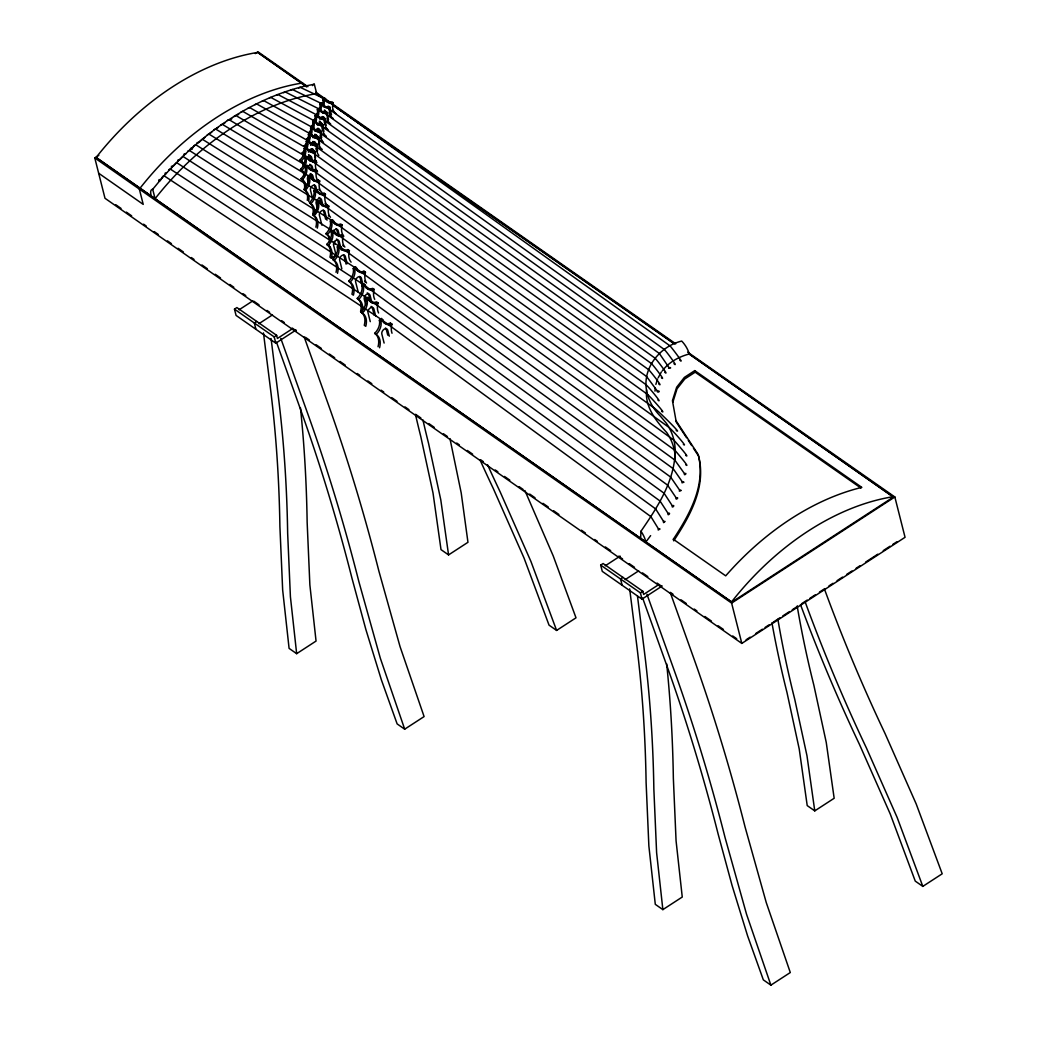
<?xml version="1.0" encoding="UTF-8"?>
<svg xmlns="http://www.w3.org/2000/svg" width="1037" height="1037" viewBox="0 0 1037 1037"><rect width="100%" height="100%" fill="white"/><g stroke="black" fill="none" stroke-linecap="round" stroke-linejoin="round"><path stroke-width="1.5" d="M675.126 460.622L675.204 457.187A114.005 73.134 -16.7 0 0 666.713 432.507C655.928 420.905 644.69 406.685 646.595 389.847M640.62 538.06L640.983 531.229C657.808 506.704 675.748 479.522 675.126 448.58A116.442 74.69 -16.7 0 0 666.467 423.368L660.465 416.239A117.012 71.786 -11.8 0 1 647.205 393.308C640.879 369.729 659.156 346.488 681.698 341.069A12.457 4.628 57 0 1 689.19 353.993L893.414 497.06L731.811 602.121L96.117 157.481A237.59 162.498 -55 0 1 257.733 52.42L306.693 86.641M670.641 367.889L668.528 367.992L670.291 367.539M654.995 391.13L655.215 388.019M192.13 148.797C192.143 146.373 188.54 149.95 191.352 149.471M655.877 384.39L657.523 379.088M672.844 402.252L677.044 388.797L684.77 378.959L695.166 372.179L860.879 488.012M658.223 377.753L661.308 372.024M161.033 179.31L162.563 176.679A12.664 4.705 57 0 1 164.157 175.836L380.89 319.189L650.912 516.659L658.443 528.844L658.21 529.998L660.025 529.013L658.443 528.844M233.96 116.585L235.827 115.483L306.084 156.691L653.595 407.593C655.76 408.371 683.979 436.123 676.189 430.368M173.451 165.933L176.627 162.628L363.339 284.527L660.038 501.014L668.139 513.509C667.128 516.97 671.859 511.954 668.139 513.509M179.79 159.737L182.966 156.431L354.706 267.416L664.108 493.249L672.352 505.836C671.328 509.219 676.059 504.293 672.352 505.836M693.416 448.178L698.562 456.021C706.508 486.677 690.046 516.024 673.739 540.821L673.337 539.253C689.657 514.456 706.106 485.122 698.16 454.452L675.865 420.503M191.832 149.185L194.204 145.517L195.824 144.778L332.657 230.953L670.68 477.098L679.637 490.151L679.352 491.123L681.244 490.423L679.637 490.151M199.104 142.354L202.319 139.243L331.736 220.337L673.13 468.62L682.333 481.881L682.048 482.814L683.953 482.192L682.333 481.881M216.668 128.057L218.224 127.512M663.486 521.3L663.55 522.622L665.067 521.468L663.486 521.3L655.617 508.882L367.085 298.008L170.353 169.109A12.664 4.705 57 0 0 168.772 169.938M645.857 542.04L650.627 535.623M151.363 196.084A12.781 4.744 57 0 1 152.711 189.291L161.176 179.077A248.997 170.301 -55 0 1 303.815 86.356L314.315 84.23L316.7 93.628L329.96 102.896M662.228 370.974C668.748 362.224 678.794 356.78 689.19 353.993L893.414 497.06M276.36 95.352L277.968 94.561L316.272 114.679L655.138 358.232C658.119 361.446 669.721 376.781 664.782 372.27M283.594 92.708L285.201 91.93L318.437 108.665L659.325 353.461L668.969 367.5M676.228 497.954C675.178 501.195 679.987 496.593 676.228 497.954L667.569 485.109L338.762 245.873L189.343 150.443L187.736 151.182M262.063 101.328L263.683 100.589L311.8 127.097L648.618 369.678C651.703 372.776 663.81 388.447 658.793 383.975M207.296 134.797L208.917 134.084L318.528 201.502L674.685 459.935L684.485 473.611C683.422 476.644 688.283 472.418 684.485 473.611M248.012 108.276L249.632 107.563L307.574 140.539L646.038 384.688C649.019 387.397 663.187 404.495 657.912 400.075M254.998 104.62L256.619 103.907L309.7 133.501L646.608 376.548L657.51 391.247M213.907 129.69L215.54 128.977L315.248 189.615L675.087 450.434C677.913 453.869 690.811 468.88 685.703 464.706M220.635 125.023L222.255 124.323L309.596 176.484L673.907 440.194C676.824 443.382 690.979 459.572 685.69 455.334M227.362 120.357L228.983 119.657L306.641 165.868L668.593 427.127C672.339 429.849 688.827 448.762 683.37 444.354M241.064 112.022L242.684 111.322L305.526 147.513L647.594 394.449C650.99 397.417 667.374 415.72 661.658 411.261M159.815 180.995L159.218 180.14L160.476 179.971M673.337 539.253L725.706 575.846A237.59 162.498 -55 0 1 861.812 487.377L694.764 370.624L684.381 377.39L676.655 387.242L672.443 400.684L676.267 422.072L686.559 437.731M687.687 352.165L894.84 496.969L905.055 537.296L741.818 643.407L104.996 198.287L94.795 157.961L98.839 155.33M255.322 53.6L258.019 51.85L307.885 86.706M302.584 82.999L301.676 83.129A237.59 162.498 -55 0 0 140.06 188.19L139.347 189.11L143.223 204.38L98.658 173.231M326.305 136.301A14.311 9.787 -55 0 1 323.414 124.894A10.033 6.857 -55 0 1 315.676 121.381L314.522 120.007L312.694 121.575A10.033 6.857 -55 0 1 312.228 127.292M318.852 155.42A14.751 10.085 -55 0 1 317.296 144.895A10.331 7.065 -55 0 1 309.311 141.278L307.587 142.406A10.331 7.065 -55 0 1 306.68 149.315M330.492 217.303A15.659 10.707 -55 0 1 328.846 206.117A10.966 7.505 -55 0 1 320.381 202.28L319.124 200.776L317.128 202.487A10.966 7.505 -55 0 1 312.72 214.698A15.659 10.707 -55 0 1 315.87 227.181M296.025 330.025L275.79 343.182L236.06 315.417L234.479 309.143L236.903 307.574L276.633 335.34L277.423 338.464L292.304 328.794M239.054 309.817L252.587 301.028M331.399 258.161A15.97 10.914 -55 0 0 328.185 245.432A11.187 7.648 -55 0 0 332.67 232.988L331.231 231.977A11.187 7.648 -55 0 1 326.733 244.421A15.97 10.914 -55 0 1 329.96 257.15L331.399 258.161L334.912 255.88M256.761 321.457L254.337 323.025L255.932 329.299M258.913 323.7L272.446 314.911M234.479 309.143L274.209 336.908L276.633 335.34M374.707 299.356A16.449 11.251 -55 0 1 374.176 289.388A11.524 7.881 -55 0 1 365.283 285.356L363.961 283.775L361.861 285.577A11.524 7.881 -55 0 1 357.234 298.41A16.449 11.251 -55 0 1 360.552 311.528M367.552 297.8C371.065 300.224 366.45 294.677 365.594 299.071A11.64 7.959 -55 0 1 360.915 312.02A16.618 11.368 -55 0 1 364.272 325.268L365.776 326.318A16.618 11.368 -55 0 0 362.419 313.07A11.64 7.959 -55 0 0 367.098 300.108L369.055 298.837A11.64 7.959 -55 0 0 378.038 302.921A16.618 11.368 -55 0 0 378.57 312.98M392.025 333.253A16.786 11.472 -55 0 1 391.96 324.14A11.757 8.05 -55 0 1 382.873 320.031L380.903 321.314A11.757 8.05 -55 0 1 376.185 334.394A16.786 11.472 -55 0 1 379.568 347.771M263.463 332.903L270.385 387.981A2134.159 1204.722 -48.9 0 1 279.899 526.472L282.66 590.014L289.09 648.384L296.66 653.673L316.052 641.06L309.869 584.907L307.146 522.168A2158.075 1218.229 -48.9 0 0 300.471 407.904M415.539 414.748A2158.075 1218.229 -48.9 0 0 420.776 436.512L433.025 493.055L441.01 549.623L448.567 554.912L467.959 542.299L461.219 493.003L449.954 438.599M662.228 585.983L641.994 599.14L602.277 571.374L600.682 565.113L603.106 563.532L642.836 591.297L643.627 594.434L658.508 584.751M605.258 565.787L620.139 556.104M622.978 577.415L620.554 578.996L622.135 585.257M625.117 579.67L638.649 570.868M276.49 342.21L301.002 410.73A2134.159 1670.166 -63.2 0 1 351.958 578.179L365.867 629.485L381.383 679.87L397.132 723.904L404.689 729.18L424.094 716.58L400.036 646.582L378.842 570.946A2158.075 1688.884 -63.2 0 0 327.342 401.669L304.165 336.895M479.975 459.806A2158.075 1688.884 -63.2 0 0 493.301 488.544L524.022 557.997L549.04 625.142L556.61 630.431L576.002 617.819L553.24 555.975L524.891 490.501M600.682 565.113L640.412 592.879L642.836 591.297M94.795 157.961L731.616 603.08L894.84 496.969M746.083 639.803L750.153 637.159M755.597 633.62L762.376 629.213M765.099 627.45L769.169 624.792M773.252 622.148L780.031 617.728M782.754 615.965L789.546 611.558M792.255 609.782L797.686 606.256M801.77 603.612L807.201 600.073M809.91 598.31L815.341 594.784M819.424 592.127L824.856 588.601M828.926 585.944L832.996 583.3M837.079 580.655L842.511 577.116M846.581 574.472L852.012 570.946M856.082 568.289L860.166 565.645M865.597 562.119L877.821 554.173M883.252 550.634L890.044 546.227M892.753 544.451L896.836 541.807M629.666 588.873L636.588 643.938A2134.159 1204.722 -48.9 0 1 646.103 782.442L648.864 845.972L655.293 904.342L662.863 909.63L682.255 897.031L676.072 840.864L673.35 778.139A2158.075 1218.229 -48.9 0 0 666.674 663.861M771.917 622.718A2158.075 1218.229 -48.9 0 0 786.979 692.47L799.229 749.012L807.214 805.593L814.771 810.882L834.163 798.27L826.256 742.453L813.851 685.185A2134.159 1204.722 -48.9 0 1 797.181 606.075M642.694 598.168L667.206 666.687A2134.159 1670.166 -63.2 0 1 718.161 834.15L732.07 885.455L747.586 935.841L763.336 979.861L770.893 985.15L790.298 972.537L766.252 902.553L745.046 826.904A2158.075 1688.884 -63.2 0 0 693.546 657.627L670.369 592.866M800.473 604.519A2158.075 1688.884 -63.2 0 0 859.504 744.514L890.226 813.967L915.256 881.113L922.813 886.389L942.205 873.789L916.202 803.973L885.092 733.626A2134.159 1670.166 -63.2 0 1 824.493 589.185M269.477 97.841L270.787 97.426L313.978 120.668L651.521 363.585C654.477 366.8 666.337 382.057 661.373 377.649M679.792 360.15C685.146 365.205 672.844 349.171 670.096 345.904L323.894 98.528L300.263 87.367A12.664 4.705 57 0 0 298.669 88.197M673.998 363.715C678.872 368.446 667.478 352.8 664.38 349.534L321.029 103.311L292.499 89.558A12.664 4.705 57 0 0 290.917 90.4M237.642 114.614L238.666 114.588M171.714 167.631L171.429 166.322L173.01 166.335M165.505 174.372L165.052 173.244L166.581 172.66M231.808 118.724L230.37 119.812M224.964 122.897L223.396 123.921M658.741 391.118C655.008 391.299 659.48 393.075 659.001 391.286M159.102 181.138L159.231 179.57L160.605 179.932M184.158 155.2L184.119 153.994L185.714 154.059M177.82 161.396L177.988 159.957L179.349 160.152M205.067 137.351L203.369 138.439M211.691 132.269L209.967 133.28M335.897 113.642A13.753 9.411 -55 0 1 333.123 102.676L331.879 101.807A9.644 6.598 -55 0 1 325.022 99.902M315.857 92.28L675.735 343.817M323.22 106.798A9.644 6.598 -55 0 0 324.062 100.356C328.496 99.746 321.95 96.311 325.683 99.306A9.644 6.598 -55 0 0 333.123 102.676M332.618 104.75L674.776 343.921M306.382 86.745L257.733 52.42M316.803 94.03L330.064 103.298M332.708 105.152L673.557 343.39M322.818 99.487L324.062 100.356L322.818 99.487A9.644 6.598 -55 0 1 322.377 104.97M322.935 105.8A9.735 6.663 -55 0 0 328.923 106.539L330.181 107.42A13.896 9.502 -55 0 0 332.981 118.49L331.736 117.622A13.896 9.502 -55 0 1 330.401 116.468M330.181 107.42A9.735 6.663 -55 0 1 322.663 104.011C321.911 106.798 317.97 101.6 321.042 105.074A9.735 6.663 -55 0 1 320.187 111.594M329.403 123.196L330.673 124.09A14.025 9.592 -55 0 1 327.835 112.903L326.577 112.022A9.839 6.728 -55 0 1 321.094 111.724M319.668 119.022A3.176 2.178 -55 0 1 322.235 116.753A3.176 2.178 -55 0 1 324.322 117.972L325.618 118.866A14.168 9.696 -55 0 0 328.483 130.156M317.905 112.579A9.735 6.663 -55 0 1 315.87 115.029L317.128 115.911M317.374 125.049A3.215 2.191 -55 0 1 319.966 122.755A3.215 2.191 -55 0 1 322.066 123.986L323.414 124.894M314.38 120.486L315.676 121.381L313.991 122.483A10.033 6.857 -55 0 1 313.122 129.184M313.783 129.69A10.137 6.935 -55 0 0 320.018 130.455L321.327 131.375A14.453 9.89 -55 0 0 323.505 142.341M321.327 131.375A10.137 6.935 -55 0 1 313.511 127.823C312.72 130.727 308.624 125.321 311.813 128.938A10.137 6.935 -55 0 1 310.931 135.704M311.696 136.106A10.227 7 -55 0 0 317.996 136.897L319.318 137.817A14.596 9.981 -55 0 0 322.261 149.445M311.826 128.29A10.033 6.857 -55 0 1 308.663 132.736L309.959 133.643A10.033 6.857 -55 0 0 310.724 132.853M309.596 143.171A10.331 7.065 -55 0 0 315.961 143.962L317.296 144.895M309.622 134.797A10.137 6.935 -55 0 1 306.433 139.295L307.743 140.202A14.453 9.89 -55 0 1 308.469 140.76M306.252 141.473L307.587 142.406L306.252 141.473A10.331 7.065 -55 0 1 305.772 147.358M307.574 150.184A10.435 7.142 -55 0 0 314.004 150.974L315.339 151.921A14.894 10.189 -55 0 0 316.92 162.55M307.496 141.278A10.227 7 -55 0 1 304.282 145.815L305.591 146.736A14.596 9.981 -55 0 1 306.33 147.293M308.767 159.867A10.539 7.207 -55 0 0 314.639 160.178L316 161.124A15.036 10.292 -55 0 0 317.581 171.87M305.358 148.382A10.331 7.065 -55 0 1 302.104 152.97L303.426 153.904A14.751 10.085 -55 0 1 304.178 154.461M308.728 168.59A10.642 7.285 -55 0 0 315.287 169.394L316.648 170.353A15.192 10.396 -55 0 0 318.255 181.203M301.339 161.02A10.435 7.142 -55 0 0 305.539 149.406L304.191 148.46A10.435 7.142 -55 0 1 300.004 160.074L301.339 161.02A14.894 10.189 -55 0 1 304.282 164.805M311.709 179.232A10.759 7.35 -55 0 0 318.333 180.049L319.72 181.021A15.348 10.5 -55 0 0 322.027 192.662M301.858 170.327A10.539 7.207 -55 0 0 306.096 158.596L304.735 157.637A10.539 7.207 -55 0 1 300.497 169.368L301.858 170.327A15.036 10.292 -55 0 1 305.137 175.162M318.009 192.895A10.863 7.428 -55 0 0 324.062 193.219L325.462 194.191A15.503 10.603 -55 0 0 327.096 205.261M302.376 179.634A10.642 7.285 -55 0 0 306.654 167.787L305.28 166.84A10.642 7.285 -55 0 1 301.002 178.688L302.376 179.634A15.192 10.396 -55 0 1 306.032 187.982M320.109 203.68A10.966 7.505 -55 0 0 327.433 205.132L328.846 206.117M305.293 190.393A10.759 7.35 -55 0 0 309.609 178.429L308.222 177.457A10.759 7.35 -55 0 1 303.906 189.421L305.293 190.393A15.348 10.5 -55 0 1 308.689 201.334M318.968 201.295L320.381 202.28L318.54 203.485A10.966 7.505 -55 0 1 314.133 215.683A15.659 10.707 -55 0 1 317.283 228.166M343.83 236.293A15.814 10.811 -55 0 1 342.158 225.003L340.732 224.005A11.083 7.583 -55 0 1 333.344 222.54M310.893 203.667A10.863 7.428 -55 0 0 315.261 191.586L313.861 190.601A10.863 7.428 -55 0 1 309.493 202.682L310.893 203.667A15.503 10.603 -55 0 1 314.328 214.724M330.751 239.754A15.814 10.811 -55 0 0 327.303 234.66A11.083 7.583 -55 0 0 331.749 222.333L330.375 220.842L331.749 222.333L333.616 221.127A11.083 7.583 -55 0 0 342.158 225.003M335.521 234.336A11.187 7.648 -55 0 0 341.743 234.673L343.195 235.671A15.97 10.914 -55 0 0 344.88 247.078M312.72 214.698L314.133 215.683M330.323 221.335A11.083 7.583 -55 0 1 325.877 233.662L327.303 234.66M340.382 248.128A11.303 7.726 -55 0 0 347.926 249.619L349.391 250.643A16.125 11.031 -55 0 0 351.089 262.154M326.733 244.421L328.185 245.432M330.492 247.26L329.066 246.262A15.814 10.811 -55 0 0 329.377 244.939M356.352 269.698A11.42 7.803 -55 0 0 363.974 271.201L365.439 272.238A16.294 11.135 -55 0 0 366.515 283.023M334.225 260.494A11.303 7.726 -55 0 0 338.775 247.921L337.31 246.897A11.303 7.726 -55 0 1 332.773 259.47L334.225 260.494A16.125 11.031 -55 0 1 337.479 273.353M374.176 289.388L372.698 288.351A11.524 7.881 -55 0 1 365.594 287.469M363.793 284.319L365.283 285.356L363.352 286.614A11.524 7.881 -55 0 1 358.711 299.447A16.449 11.251 -55 0 1 362.03 312.565M348.665 281.157L350.13 282.181A16.294 11.135 -55 0 1 353.41 295.169L351.945 294.145A16.294 11.135 -55 0 0 348.665 281.157A11.42 7.803 -55 0 0 353.241 268.453L354.719 269.49A11.42 7.803 -55 0 1 350.13 282.181M378.038 302.921L376.535 301.871A11.64 7.959 -55 0 1 368.757 300.328M357.234 298.41L358.711 299.447M383.197 322.183A11.757 8.05 -55 0 0 390.443 323.09L391.96 324.14M360.915 312.02L362.419 313.07M382.873 320.031L381.538 318.411L379.386 320.252L380.903 321.314L379.386 320.252A11.757 8.05 -55 0 1 374.668 333.344L376.185 334.394M96.117 157.481L731.811 602.121M115.716 204.691L121.018 208.398M126.333 212.118L131.634 215.826M143.586 224.173L146.23 226.027M154.202 231.588L158.181 234.375M167.463 240.869L171.442 243.643M178.079 248.284L183.393 251.991M191.352 257.552L193.997 259.419M201.969 264.979L207.27 268.687M215.229 274.248L220.544 277.968M229.825 284.449L233.805 287.236M243.099 293.73L245.756 295.584M253.715 301.145L259.017 304.852M266.976 310.426L269.633 312.28M281.571 320.627L284.229 322.481M292.188 328.042L296.167 330.829M305.461 337.323L309.441 340.097M316.078 344.738L321.379 348.445M329.351 354.019L334.653 357.726M339.967 361.433L345.269 365.141M357.208 373.489L359.865 375.342M367.824 380.916L371.803 383.69M381.097 390.184L383.755 392.038M391.714 397.599L397.015 401.319M404.974 406.88L408.954 409.667M415.591 414.294L420.905 418.015M428.864 423.576L434.166 427.283M443.46 433.777L447.44 436.551M456.734 443.045L459.378 444.899M467.337 450.473L472.652 454.18M480.611 459.741L483.268 461.595M495.206 469.942L497.864 471.796M504.5 476.437L509.802 480.144M519.096 486.638L523.076 489.425M529.713 494.066L535.014 497.773M542.973 503.334L548.288 507.041M553.589 510.748L558.904 514.469M581.459 530.231L585.438 533.018M594.719 539.499L597.377 541.366M605.336 546.927L610.65 550.634M618.609 556.195L622.589 558.982M629.226 563.622L634.527 567.33M642.499 572.891L647.801 576.598M657.095 583.092L661.075 585.879M670.356 592.373L673.013 594.227M680.972 599.788L686.287 603.495M694.246 609.069L696.89 610.923M704.862 616.484L711.486 621.124M718.122 625.765L723.437 629.472M732.718 635.966L736.698 638.74M198.598 142.639L197.289 142.549L196.771 143.624M688.27 440.349L691.705 445.573M640.983 531.229L641.76 532.435A15.451 5.729 57 0 1 644.833 538.579L645.805 541.871M316 161.124A10.539 7.207 -55 0 1 307.859 157.443L306.498 156.496A10.539 7.207 -55 0 0 306.771 157.339M922.813 886.389L897.148 817.454L866.426 748.001A2158.075 1688.884 -63.2 0 1 805.166 601.953M646.971 594.279L674.128 670.187A2134.159 1670.166 -63.2 0 1 725.083 837.65L746.549 914.258L770.893 985.15M556.61 630.431L530.944 561.497L500.223 492.044A2158.075 1688.884 -63.2 0 1 487.546 464.745M280.768 338.321L307.924 414.217A2134.159 1670.166 -63.2 0 1 358.88 581.679L380.346 658.288L404.689 729.18M309.311 141.278L307.989 140.345M694.764 370.624L695.166 372.179M731.616 603.08L741.818 643.407M640.412 592.879L641.994 599.14M389.277 336.221L387.747 330.22A3.798 2.592 -55 0 0 384.066 329.273A3.798 2.592 -55 0 0 381.836 334.057L384.118 343.066M387.76 335.158L386.231 329.157A3.798 2.592 -55 0 0 385.479 327.977M331.49 114.822L329.675 107.654A3.111 2.126 -55 0 0 326.046 107.368M329.157 109.65L330.246 113.966M327.07 113.901L328.535 119.696M375.757 316.363L373.877 308.922A3.759 2.567 -55 0 0 370.222 307.989A3.759 2.567 -55 0 0 368.018 312.733L370.274 321.651M371.92 302.7L370.053 295.351A3.72 2.554 -55 0 0 366.45 294.417A3.72 2.554 -55 0 0 364.259 299.11L365.75 305.008M317.711 116.65A9.929 6.792 -55 0 0 324.335 117.972L326.175 125.296M374.253 315.313L372.374 307.885A3.759 2.567 -55 0 0 371.013 306.433M370.429 301.663L368.576 294.301A3.72 2.554 -55 0 0 367.215 292.875M324.166 121.485L324.905 124.414M363.209 285.408L361.356 278.123A3.694 2.528 -55 0 0 357.791 277.216A3.694 2.528 -55 0 0 355.613 281.857L358.206 292.058M315.948 123.222A10.033 6.857 -55 0 0 322.118 123.986L323.933 131.388M321.911 127.538L322.663 130.493M362.107 285.849L359.891 277.099A3.694 2.528 -55 0 0 359.606 276.438M319.383 121.186L320.485 125.581M321.716 137.545L319.824 130.066A3.241 2.217 -55 0 0 317.698 128.821A3.241 2.217 -55 0 0 315.079 131.142A14.168 9.696 -55 0 0 314.704 130.234M320.044 135.147L320.809 138.128M317.452 128.718L318.19 131.673M319.616 144.143L317.711 136.599A3.267 2.243 -55 0 0 315.559 135.341A3.267 2.243 -55 0 0 312.915 137.688M315.157 134.849L315.922 137.83M347.175 263.683L345.347 256.476A3.655 2.502 -55 0 0 341.808 255.569A3.655 2.502 -55 0 0 339.656 260.17L341.847 268.829M339.63 236.384L338.205 230.72A3.578 2.45 -55 0 0 335.845 229.346A3.578 2.45 -55 0 0 332.968 231.899M317.594 150.715L315.663 143.093A3.305 2.255 -55 0 0 313.148 141.926A3.305 2.255 -55 0 0 310.543 144.973M346.086 264.111L343.895 255.452A3.655 2.502 -55 0 0 343.61 254.804M338.205 235.386L336.779 229.721A3.578 2.45 -55 0 0 336.066 228.62M315.118 145.219L314.341 142.173A3.305 2.255 -55 0 0 314.094 141.589M315.883 148.265L316.661 151.311M341.354 250.021L339.19 241.452A3.617 2.476 -55 0 0 335.69 240.558A3.617 2.476 -55 0 0 333.564 245.108L336.092 255.115M312.993 141.421L313.757 144.441M339.19 246.158L337.751 240.441A3.617 2.476 -55 0 0 336.442 239.054M314.768 154.85L315.546 157.922M313.044 152.374L312.267 149.302A3.344 2.281 -55 0 0 312.02 148.706M311.281 149.484L312.059 152.53M334.42 241.414L335.132 244.239M312.798 161.966L311.618 157.3A3.37 2.307 -55 0 0 307.691 156.989M327.044 220.194L324.918 211.781A3.539 2.424 -55 0 0 321.483 210.9A3.539 2.424 -55 0 0 319.409 215.372L321.885 225.172M322.974 205.352L321.574 199.804A3.513 2.398 -55 0 0 318.178 198.935A3.513 2.398 -55 0 0 316.116 203.356L317.516 208.904M311.45 161.033L310.27 156.367A3.37 2.307 -55 0 0 308.404 155.019M313.42 171.286L312.228 166.568A3.409 2.333 -55 0 0 307.691 166.931M325.631 219.196L323.505 210.796A3.539 2.424 -55 0 0 323.246 210.161M321.937 205.754L320.174 198.819A3.513 2.398 -55 0 0 318.903 197.471M308.793 155.148L310.348 161.305M312.059 170.34L310.867 165.622A3.409 2.333 -55 0 0 309.635 164.313M317.257 192.065L315.87 186.569A3.474 2.372 -55 0 0 312.5 185.701A3.474 2.372 -55 0 0 310.465 190.082L312.552 198.326M314.224 181.294L312.85 175.849A3.435 2.346 -55 0 0 309.506 174.994A3.435 2.346 -55 0 0 307.496 179.336L308.52 183.406M315.533 189.719L314.483 185.597A3.474 2.372 -55 0 0 314.224 184.988M312.85 180.334L311.476 174.89A3.435 2.346 -55 0 0 310.232 173.568M274.209 336.908L275.79 343.182M152.711 189.291L155.083 198.689A237.59 162.498 -55 0 1 316.7 93.628M814.771 810.882L806.98 755.779L794.731 699.236A2158.075 1218.229 -48.9 0 1 777.867 619.258M637.483 596.119L644.327 650.705A2134.159 1204.722 -48.9 0 1 653.854 789.196L656.615 852.738L662.863 909.63M448.567 554.912L440.777 499.808L428.527 443.266A2158.075 1218.229 -48.9 0 1 422.927 419.933M271.072 338.542L278.123 394.734A2134.159 1204.722 -48.9 0 1 287.651 533.238L290.412 596.768L296.66 653.673M374.668 333.344A16.786 11.472 -55 0 1 378.051 346.721M390.106 324.49A16.786 11.472 -55 0 1 390.443 323.09M364.998 286.834A11.524 7.881 -55 0 1 364.493 286.082M365.439 272.238A11.42 7.803 -55 0 1 356.624 268.246C352.217 264.707 359.956 268.764 354.719 269.49L353.241 268.453L355.16 267.209A11.42 7.803 -55 0 0 355.458 268.129M365.037 281.999A16.294 11.135 -55 0 1 364.493 281.066M363.65 272.575A16.294 11.135 -55 0 1 363.974 271.201M332.773 259.47A16.125 11.031 -55 0 1 336.027 272.329M349.391 250.643A11.303 7.726 -55 0 1 340.667 246.689C336.299 243.189 343.96 247.208 338.775 247.921L337.31 246.897L339.203 245.665A11.303 7.726 -55 0 0 339.89 247.389M347.615 250.967A16.125 11.031 -55 0 1 347.926 249.619M343.195 235.671A11.187 7.648 -55 0 1 334.549 231.757C330.233 228.296 337.816 232.275 332.67 232.988L331.231 231.977L333.11 230.758A11.187 7.648 -55 0 0 333.395 231.653M334.86 233.818A11.187 7.648 -55 0 1 334.277 233.182M343.428 246.067A15.97 10.914 -55 0 1 342.793 245.25M341.432 236.008A15.97 10.914 -55 0 1 341.743 234.673M325.877 233.662A15.814 10.811 -55 0 1 329.688 242.347M329.079 216.305A15.659 10.707 -55 0 1 328.457 215.515M327.122 206.454A15.659 10.707 -55 0 1 327.433 205.132M309.493 202.682A15.503 10.603 -55 0 1 312.928 213.739M325.462 194.191A10.863 7.428 -55 0 1 317.076 190.393C312.876 187.036 320.239 190.899 315.261 191.586L313.861 190.601L315.676 189.421A10.863 7.428 -55 0 0 315.961 190.29M317.374 192.389A10.863 7.428 -55 0 1 316.803 191.78M325.696 204.289A15.503 10.603 -55 0 1 325.074 203.485M323.751 194.515A15.503 10.603 -55 0 1 324.062 193.219M303.906 189.421A15.348 10.5 -55 0 1 307.302 200.374M319.72 181.021A10.759 7.35 -55 0 1 311.411 177.249C307.263 173.931 314.548 177.755 309.609 178.429L308.222 177.457L310.024 176.29A10.759 7.35 -55 0 0 310.309 177.146M311.152 178.623A10.759 7.35 -55 0 1 310.685 177.923M319.344 190.225A15.348 10.5 -55 0 1 318.826 189.343M318.022 181.332A15.348 10.5 -55 0 1 318.333 180.049M301.002 178.688A15.192 10.396 -55 0 1 304.567 188.254M316.648 170.353A10.642 7.285 -55 0 1 308.43 166.633C304.321 163.34 311.541 167.126 306.654 167.787L305.28 166.84L307.069 165.674A10.642 7.285 -55 0 0 307.704 167.294M314.976 170.677A15.192 10.396 -55 0 1 315.287 169.394M300.497 169.368A15.036 10.292 -55 0 1 304.113 176.446M308.145 159.374A10.539 7.207 -55 0 1 307.6 158.791M316.22 170.924A15.036 10.292 -55 0 1 315.624 170.146M314.341 161.448A15.036 10.292 -55 0 1 314.639 160.178M300.004 160.074A14.894 10.189 -55 0 1 303.465 165.946M315.339 151.921A10.435 7.142 -55 0 1 307.289 148.265C303.258 145.037 310.335 148.745 305.539 149.406L304.191 148.46L305.941 147.319A10.435 7.142 -55 0 0 306.213 148.161M307.03 149.6A10.435 7.142 -55 0 1 306.576 148.913M315.572 161.616A14.894 10.189 -55 0 1 314.976 160.852M313.705 152.232A14.894 10.189 -55 0 1 314.004 150.974M302.104 152.97A14.751 10.085 -55 0 1 304.606 155.796M305.591 151.298A10.331 7.065 -55 0 1 304.93 152.219M304.217 153.1A10.331 7.065 -55 0 1 303.426 153.904M309.065 142.6A10.331 7.065 -55 0 1 308.611 141.926M315.676 145.206A14.751 10.085 -55 0 1 315.961 143.962M308.43 152.115A3.344 2.281 -55 0 1 311.061 149.043A3.344 2.281 -55 0 1 313.602 150.222M307.911 140.254A10.227 7 -55 0 0 308.391 134.421L309.7 135.354A10.227 7 -55 0 1 308.819 142.199M304.282 145.815A14.596 9.981 -55 0 1 306.265 147.772M307.73 144.156A10.227 7 -55 0 1 307.082 145.076M306.369 145.932A10.227 7 -55 0 1 305.591 146.736M319.318 137.817A10.227 7 -55 0 1 311.424 134.24C307.47 131.064 314.405 134.706 309.7 135.354L308.391 134.421L310.102 133.306A10.227 7 -55 0 0 310.361 134.136M311.165 135.536A10.227 7 -55 0 1 310.724 134.875M320.2 147.967A14.596 9.981 -55 0 1 318.955 146.567M318.061 144.817A14.596 9.981 -55 0 1 317.763 143.832M317.711 138.115A14.596 9.981 -55 0 1 317.996 136.897M308.482 150.456A14.596 9.981 -55 0 1 308.78 151.441M310.504 128.018A10.137 6.935 -55 0 1 310.348 132.775M306.433 139.295A14.453 9.89 -55 0 1 307.172 139.839M309.856 137.649A10.137 6.935 -55 0 1 309.207 138.556M308.507 139.412A10.137 6.935 -55 0 1 307.743 140.202M313.252 129.119A10.137 6.935 -55 0 1 312.811 128.458M321.548 140.786A14.453 9.89 -55 0 1 320.977 140.047M320.083 138.31A14.453 9.89 -55 0 1 319.785 137.325M319.733 131.673A14.453 9.89 -55 0 1 320.018 130.455M310.594 143.884A14.453 9.89 -55 0 1 310.893 144.869M314.587 134.382A3.267 2.243 -55 0 1 316.402 135.691M308.663 132.736A14.311 9.787 -55 0 1 309.389 133.28M314.989 122.016A10.033 6.857 -55 0 1 314.639 121.277M323.635 134.214A14.311 9.787 -55 0 1 323.064 133.475M321.833 125.192A14.311 9.787 -55 0 1 322.118 123.986M317.892 128.16A3.241 2.217 -55 0 1 318.54 129.171M314.548 121.238A9.929 6.792 -55 0 0 315.015 115.574L316.285 116.468A9.929 6.792 -55 0 1 315.818 122.133M313.654 123.183A9.929 6.792 -55 0 1 311.022 126.631A14.168 9.696 -55 0 1 311.735 127.162M325.618 118.866A9.929 6.792 -55 0 1 317.957 115.392C314.12 112.32 320.848 115.846 316.285 116.468L315.015 115.574L316.674 114.498A9.929 6.792 -55 0 0 316.933 115.288M327.199 129.262A14.168 9.696 -55 0 1 325.268 127.357M324.062 119.164A14.168 9.696 -55 0 1 324.335 117.972M319.629 121.86A3.215 2.191 -55 0 1 320.783 123.092M316.881 115.25A9.839 6.728 -55 0 0 317.335 109.65L318.605 110.531A9.839 6.728 -55 0 1 317.75 117.116M316 117.181A9.839 6.728 -55 0 1 313.381 120.59M316.078 119.877A9.839 6.728 -55 0 1 315.391 120.707M327.835 112.903A9.839 6.728 -55 0 1 320.252 109.468C316.454 106.422 323.116 109.909 318.605 110.531L317.335 109.65L318.981 108.574A9.839 6.728 -55 0 0 319.24 109.365M320.511 111.27A9.839 6.728 -55 0 1 320.005 110.713M328.69 122.664A14.025 9.592 -55 0 1 327.018 120.512M322.818 116.533A3.176 2.178 -55 0 1 323.064 117.09M319.785 104.206A9.735 6.663 -55 0 1 319.331 109.753M315.87 115.029A13.896 9.502 -55 0 1 316.57 115.561M329.844 115.755A13.896 9.502 -55 0 1 329.377 114.951M328.651 107.705A13.896 9.502 -55 0 1 328.923 106.539M322.429 105.255A9.735 6.663 -55 0 1 322.001 104.62M324.309 110.363A3.15 2.152 -55 0 1 325.449 111.568M322.507 112.774A3.15 2.152 -55 0 1 326.707 112.45M320.355 121.381A13.896 9.502 -55 0 1 320.459 122.444M324.685 99.202A9.644 6.598 -55 0 1 324.438 98.437M334.653 112.774A13.753 9.411 -55 0 1 332.32 110.129M324.827 110.803A3.111 2.126 -55 0 1 324.75 110.142M731.707 601.732A237.59 162.498 -55 0 1 893.311 496.671M312.526 85.604A12.781 4.744 57 0 1 314.315 84.23M312.189 126.566L313.511 127.823L312.241 126.462M312.681 121.225L313.991 122.483L312.746 121.135M321.405 102.806L322.663 104.011L321.457 102.702M317.102 202.111L318.54 203.485L317.166 202.008M332.164 219.74L333.616 221.127L332.229 219.637M361.835 285.175L363.352 286.614L361.835 285.175M365.581 298.656L367.098 300.108L365.581 298.656M306.498 156.496L304.735 157.637L306.096 158.596L307.859 157.443L306.498 156.496"/></g></svg>
